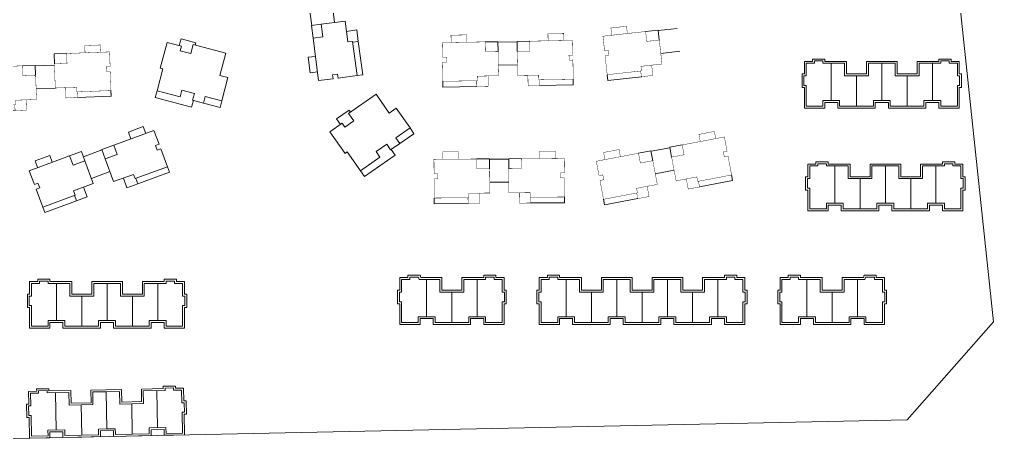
# Model space of a CAD drawing. Extents: x 195225 to 258225, y 4041 to 48538.
# Drawn here: x 200604 to 203145, y 10332 to 11465 of the extents above; entities that cross this region are included whole.
import ezdxf

# ---------------------------------------------------------------- set-up
doc = ezdxf.new("R2010")
doc.units = 0
doc.header["$LTSCALE"] = 1000
doc.header["$MEASUREMENT"] = 0
doc.layers.add('140', color=2, linetype='Continuous', lineweight=5)
doc.layers.add('DingDianTu', color=5, linetype='Continuous', lineweight=0)

# ---------------------------------------------------------------- blocks, each defined once
blk = doc.blocks.new('dafasfd')
at = {"layer": 'DingDianTu', "color": 7, "const_width": 100}
blk.add_lwpolyline([(36368038, 16363912), (36368954, 16361479), (36372042, 16362641), (36374261, 16356745), (36369114, 16354807), (36369537, 16353684), (36361113, 16350514), (36359352, 16355194), (36360288, 16355546), (36359830, 16356763), (36358894, 16356410), (36357556, 16359967)], close=True, dxfattribs=at)
for points in [[(36363546, 16362221), (36362876, 16363999), (36359039, 16362555), (36359708, 16360777)], [(36371734, 16355794), (36372686, 16353267), (36369878, 16352210), (36369350, 16353614)]]:
    blk.add_lwpolyline(points, dxfattribs=at)
at = {"layer": 'DingDianTu', "color": 7}
for points in [[(36368038, 16363912), (36371127, 16365074), (36372042, 16362641)], [(36369878, 16352210), (36361642, 16349110), (36361113, 16350514)]]:
    blk.add_lwpolyline(points, dxfattribs=at)
blk = doc.blocks.new('*E33')
at = {"layer": 'DingDianTu', "color": 7, "xscale": 0.001000002024510444, "yscale": 0.001000000163912773, "zscale": 0.001, "rotation": 339.3761177849276}
blk.add_blockref('dafasfd', (22612.58, -20413.34), dxfattribs=at)
blk = doc.blocks.new('*E32')
at = {"layer": 'DingDianTu', "color": 7, "xscale": 0.001000002024510444, "yscale": 0.001000000163912773, "zscale": 0.001, "rotation": 339.3761177849276}
blk.add_blockref('dafasfd', (22612.58, -20413.34), dxfattribs=at)
blk = doc.blocks.new('*E235')
at = {"layer": 'DingDianTu', "color": 7, "xscale": 0.001000002024510444, "yscale": 0.001000000163912773, "zscale": 0.001, "rotation": 339.3761177849276}
blk.add_blockref('dafasfd', (22612.58, -20413.34), dxfattribs=at)
blk = doc.blocks.new('*E234')
at = {"layer": 'DingDianTu', "color": 7, "xscale": 0.001000002024510444, "yscale": 0.001000000163912773, "zscale": 0.001, "rotation": 339.3761177849276}
blk.add_blockref('dafasfd', (22612.58, -20413.34), dxfattribs=at)
blk = doc.blocks.new('*E233')
at = {"layer": 'DingDianTu', "color": 7, "xscale": 0.001000002024510444, "yscale": 0.001000000163912773, "zscale": 0.001, "rotation": 339.3761177849276}
blk.add_blockref('dafasfd', (22612.58, -20413.34), dxfattribs=at)
blk = doc.blocks.new('*E232')
at = {"layer": 'DingDianTu', "color": 7, "xscale": 0.001000002024510444, "yscale": 0.001000000163912773, "zscale": 0.001, "rotation": 339.3761177849276}
blk.add_blockref('dafasfd', (22612.58, -20413.34), dxfattribs=at)
blk = doc.blocks.new('*E231')
at = {"layer": 'DingDianTu', "color": 7, "xscale": 0.001000002024510444, "yscale": 0.001000000163912773, "zscale": 0.001, "rotation": 339.3761177849276}
blk.add_blockref('dafasfd', (22612.58, -20413.34), dxfattribs=at)

msp = doc.modelspace()

# ---------------------------------------------------------------- linework, layer by layer
at = {"layer": '140', "color": 7}
for p, q in [((203144.8, 10675.6), (202736.2, 14529.8)), ((201359.9, 11498.4), (201366.5, 11448.8)), ((201419.4, 11506.2), (201425.9, 11456.6)), ((201391.2, 11452.1), (201453.7, 11460.3)), ((201453.7, 11460.3), (201460.9, 11405.8)), ((201365.5, 11448.7), (201391.2, 11452.1)), ((201369.8, 11415.9), (201365.5, 11448.7)), ((201395.6, 11419.3), (201391.2, 11452.1)), ((201457.2, 11433.5), (201484, 11437.1)), ((201484, 11437.1), (201487.9, 11407.3)), ((202319.9, 11441.3), (202270.2, 11435.8)), ((201025.5, 11413.7), (201021, 11396.3)), ((201064.2, 11403.5), (201025.5, 11413.7)), ((201369.8, 11415.9), (201395.6, 11419.3)), ((201384.4, 11304.9), (201369.8, 11415.9)), ((201460.9, 11405.8), (201472.8, 11407.3)), ((201472.8, 11407.3), (201484.6, 11318.1)), ((201487.9, 11407.3), (201473.1, 11405.4)), ((201487.9, 11407.3), (201499.4, 11320.1)), ((200971.5, 11337.9), (200989.1, 11404.7)), ((200989.1, 11404.7), (201026.8, 11394.7)), ((201026.8, 11394.7), (201023.7, 11383.1)), ((201023.7, 11383.1), (201050.8, 11376)), ((201050.8, 11376), (201056.9, 11399.2)), ((201056.9, 11399.2), (201142, 11376.9)), ((201062.7, 11397.7), (201064.2, 11403.5)), ((201901.9, 11406.4), (201852, 11405.6)), ((201142, 11376.9), (201126.8, 11318.8)), ((201376.1, 11368.3), (201357.2, 11365.9)), ((201357.2, 11365.9), (201362.6, 11325.2)), ((202326.5, 11381.6), (202276.8, 11376.2)), ((202672.4, 11355.3), (202672.4, 11361.3)), ((202672.4, 11361.3), (202704.4, 11361.3)), ((202704.4, 11361.3), (202704.4, 11355.3)), ((203002.4, 11355.3), (203002.4, 11361.3)), ((203002.4, 11361.3), (203034.4, 11361.3)), ((203034.4, 11361.3), (203034.4, 11355.3)), ((200695.3, 11345.7), (200645.4, 11343.8)), ((200963, 11278.1), (200978.3, 11336.1)), ((200978.3, 11336.1), (200971.5, 11337.9)), ((201902.9, 11346.5), (201852.9, 11345.7)), ((202651.4, 11322.3), (202651.4, 11355.3)), ((202651.4, 11355.3), (202672.4, 11355.3)), ((202656.4, 11317.3), (202656.4, 11350.3)), ((202656.4, 11350.3), (202677.4, 11350.3)), ((202677.4, 11350.3), (202677.4, 11356.3)), ((202677.4, 11356.3), (202699.4, 11356.3)), ((202699.4, 11356.3), (202699.4, 11350.3)), ((202699.4, 11350.3), (202756.4, 11350.3)), ((202704.4, 11355.3), (202761.4, 11355.3)), ((202721.4, 11253.3), (202721.4, 11350.3)), ((202756.4, 11350.3), (202756.4, 11317.3)), ((202761.4, 11355.3), (202761.4, 11322.3)), ((202813.4, 11322.3), (202813.4, 11355.3)), ((202813.4, 11355.3), (202893.4, 11355.3)), ((202818.4, 11317.3), (202818.4, 11350.3)), ((202818.4, 11350.3), (202853.4, 11350.3)), ((202853.4, 11253.3), (202853.4, 11350.3)), ((202853.4, 11253.3), (202853.4, 11350.3)), ((202853.4, 11253.3), (202853.4, 11350.3)), ((202853.4, 11253.3), (202853.4, 11350.3)), ((202888.4, 11350.3), (202853.4, 11350.3)), ((202888.4, 11317.3), (202888.4, 11350.3)), ((202893.4, 11355.3), (202893.4, 11322.3)), ((202945.4, 11322.3), (202945.4, 11355.3)), ((202945.4, 11355.3), (203002.4, 11355.3)), ((203007.4, 11350.3), (202950.4, 11350.3)), ((202950.4, 11350.3), (202950.4, 11317.3)), ((202985.4, 11253.3), (202985.4, 11350.3)), ((203029.4, 11356.3), (203007.4, 11356.3)), ((203007.4, 11356.3), (203007.4, 11350.3)), ((203029.4, 11350.3), (203029.4, 11356.3)), ((203050.4, 11350.3), (203029.4, 11350.3)), ((203034.4, 11355.3), (203055.4, 11355.3)), ((203050.4, 11317.3), (203050.4, 11350.3)), ((203055.4, 11355.3), (203055.4, 11322.3)), ((201126.8, 11318.8), (201148, 11313.2)), ((201148, 11313.2), (201132, 11252.3)), ((201362.6, 11325.2), (201381.4, 11327.7)), ((201422.1, 11309.9), (201384.4, 11304.9)), ((201433.7, 11321.5), (201420.8, 11319.8)), ((201420.8, 11319.8), (201422.1, 11309.9)), ((201435, 11311.6), (201433.7, 11321.5)), ((201484.6, 11318.1), (201435, 11311.6)), ((201499.4, 11320.1), (201484.6, 11318.1)), ((202645.4, 11287.3), (202645.4, 11322.3)), ((202645.4, 11322.3), (202651.4, 11322.3)), ((202650.4, 11292.3), (202650.4, 11317.3)), ((202650.4, 11317.3), (202656.4, 11317.3)), ((202756.4, 11317.3), (202818.4, 11317.3)), ((202761.4, 11322.3), (202813.4, 11322.3)), ((202787.4, 11317.3), (202787.4, 11238.3)), ((202787.4, 11317.3), (202787.4, 11238.3)), ((202950.4, 11317.3), (202888.4, 11317.3)), ((202893.4, 11322.3), (202945.4, 11322.3)), ((202919.4, 11317.3), (202919.4, 11238.3)), ((202919.4, 11317.3), (202919.4, 11238.3)), ((203056.4, 11317.3), (203050.4, 11317.3)), ((203055.4, 11322.3), (203061.4, 11322.3)), ((203056.4, 11292.3), (203056.4, 11317.3)), ((203061.4, 11322.3), (203061.4, 11287.3)), ((200697.5, 11285.7), (200647.6, 11283.9)), ((202651.4, 11287.3), (202645.4, 11287.3)), ((202656.4, 11292.3), (202650.4, 11292.3)), ((202651.4, 11233.3), (202651.4, 11287.3)), ((202656.4, 11238.3), (202656.4, 11292.3)), ((203050.4, 11238.3), (203050.4, 11292.3)), ((203050.4, 11292.3), (203056.4, 11292.3)), ((203061.4, 11287.3), (203055.4, 11287.3)), ((203055.4, 11287.3), (203055.4, 11233.3)), ((200958.4, 11260.7), (200963, 11278.1)), ((201053.2, 11235.8), (200958.4, 11260.7)), ((201023, 11262.4), (200963, 11278.1)), ((201027.6, 11279.8), (201023, 11262.4)), ((201060.4, 11271.1), (201027.6, 11279.8)), ((201055.9, 11253.7), (201060.4, 11271.1)), ((201088.5, 11263.7), (201083.9, 11246.3)), ((201132, 11252.3), (201088.5, 11263.7)), ((201462.3, 11219.6), (201534.5, 11269.8)), ((201534.5, 11269.8), (201568.8, 11220.5)), ((201057.8, 11253.2), (201053.2, 11235.8)), ((201083.9, 11246.3), (201055.9, 11253.7)), ((201127.4, 11234.9), (201083.9, 11246.3)), ((201132, 11252.3), (201127.4, 11234.9)), ((201568.8, 11220.5), (201586.9, 11233.1)), ((201586.9, 11233.1), (201622.8, 11181.4)), ((202704.4, 11233.3), (202651.4, 11233.3)), ((202699.4, 11238.3), (202656.4, 11238.3)), ((202743.4, 11253.3), (202699.4, 11253.3)), ((202699.4, 11253.3), (202699.4, 11238.3)), ((202738.4, 11248.3), (202704.4, 11248.3)), ((202704.4, 11248.3), (202704.4, 11233.3)), ((202738.4, 11233.3), (202738.4, 11248.3)), ((202787.4, 11233.3), (202738.4, 11233.3)), ((202743.4, 11238.3), (202743.4, 11253.3)), ((202831.4, 11238.3), (202743.4, 11238.3)), ((202836.4, 11233.3), (202787.4, 11233.3)), ((202853.4, 11253.3), (202831.4, 11253.3)), ((202831.4, 11253.3), (202831.4, 11240.8)), ((202831.4, 11240.8), (202831.4, 11238.3)), ((202870.4, 11248.3), (202836.4, 11248.3)), ((202836.4, 11248.3), (202836.4, 11233.3)), ((202853.4, 11253.3), (202875.4, 11253.3)), ((202870.4, 11233.3), (202870.4, 11248.3)), ((202968.4, 11233.3), (202870.4, 11233.3)), ((202875.4, 11253.3), (202875.4, 11240.8)), ((202875.4, 11240.8), (202875.4, 11238.3)), ((202875.4, 11238.3), (202963.4, 11238.3)), ((202963.4, 11238.3), (202963.4, 11253.3)), ((202963.4, 11253.3), (203007.4, 11253.3)), ((203002.4, 11248.3), (202968.4, 11248.3)), ((202968.4, 11248.3), (202968.4, 11233.3)), ((203002.4, 11233.3), (203002.4, 11248.3)), ((203055.4, 11233.3), (203002.4, 11233.3)), ((203007.4, 11253.3), (203007.4, 11238.3)), ((203007.4, 11238.3), (203050.4, 11238.3)), ((201463.8, 11227.9), (201431, 11205.1)), ((201431, 11205.1), (201441.2, 11190.3)), ((201476, 11199.9), (201462.3, 11219.6)), ((201467.2, 11223), (201463.8, 11227.9)), ((200888.3, 11170.9), (200926.8, 11185.1)), ((200926.8, 11185.1), (200933.4, 11167.3)), ((201414.1, 11171.5), (201446.2, 11193.7)), ((201446.2, 11193.7), (201453, 11183.9)), ((201453, 11183.9), (201476, 11199.9)), ((201622.8, 11181.4), (201585.9, 11155.7)), ((201622.8, 11181.4), (201633.1, 11166.6)), ((200955, 11175.2), (200849.9, 11136.4)), ((200894.9, 11153), (200888.3, 11170.9)), ((200968.1, 11139.6), (200955, 11175.2)), ((201453.5, 11114.8), (201414.1, 11171.5)), ((201585.9, 11155.7), (201596.2, 11140.9)), ((201633.1, 11166.6), (201596.2, 11140.9)), ((200849.9, 11136.4), (200818.9, 11125)), ((200849.9, 11136.4), (200858.9, 11112)), ((200958.7, 11136.1), (200968.1, 11139.6)), ((200963.3, 11123.9), (200958.7, 11136.1)), ((201562.1, 11139.1), (201534.2, 11119.7)), ((201572.3, 11124.4), (201562.1, 11139.1)), ((201596.2, 11140.9), (201572.3, 11124.4)), ((202300.5, 11130), (202251.4, 11120.7)), ((200629.8, 11070), (200734.9, 11108.8)), ((200683.3, 11110), (200644.8, 11095.8)), ((200689.8, 11092.2), (200683.3, 11110)), ((200734.9, 11108.8), (200765.8, 11120.2)), ((200734.9, 11108.8), (200743.9, 11084.4)), ((200765.8, 11120.2), (200774.8, 11095.9)), ((200771, 11106.2), (200819.3, 11124)), ((200818.9, 11125), (200828, 11100.6)), ((200858.9, 11112), (200828, 11100.6)), ((200972.6, 11127.4), (200963.3, 11123.9)), ((200990, 11080.5), (200972.6, 11127.4)), ((201459.3, 11118.8), (201453.5, 11114.8)), ((201493.5, 11069.6), (201459.3, 11118.8)), ((201544.4, 11104.9), (201493.5, 11069.6)), ((201584.3, 11110.7), (201503.8, 11054.8)), ((201534.2, 11119.7), (201544.4, 11104.9)), ((201574, 11125.5), (201584.3, 11110.7)), ((200644.8, 11095.8), (200651.4, 11078)), ((200743.9, 11084.4), (200774.8, 11095.9)), ((200774.8, 11095.9), (200796.7, 11036.8)), ((200828, 11100.6), (200849.8, 11041.5)), ((200905.5, 11049.3), (200990, 11080.5)), ((200995.2, 11066.4), (200990, 11080.5)), ((201880.2, 11100.3), (201830.2, 11099.9)), ((202660.7, 11054.3), (202660.7, 11087.3)), ((202660.7, 11087.3), (202681.7, 11087.3)), ((202665.7, 11049.3), (202665.7, 11082.3)), ((202665.7, 11082.3), (202686.7, 11082.3)), ((202681.7, 11087.3), (202681.7, 11093.3)), ((202681.7, 11093.3), (202713.7, 11093.3)), ((202686.7, 11082.3), (202686.7, 11088.3)), ((202686.7, 11088.3), (202708.7, 11088.3)), ((202708.7, 11088.3), (202708.7, 11082.3)), ((202708.7, 11082.3), (202765.7, 11082.3)), ((202713.7, 11093.3), (202713.7, 11087.3)), ((202713.7, 11087.3), (202770.7, 11087.3)), ((202730.7, 10985.3), (202730.7, 11082.3)), ((202765.7, 11082.3), (202765.7, 11049.3)), ((202770.7, 11087.3), (202770.7, 11054.3)), ((202822.7, 11054.3), (202822.7, 11087.3)), ((202822.7, 11087.3), (202902.7, 11087.3)), ((202827.7, 11049.3), (202827.7, 11082.3)), ((202827.7, 11082.3), (202862.7, 11082.3)), ((202862.7, 10985.3), (202862.7, 11082.3)), ((202862.7, 10985.3), (202862.7, 11082.3)), ((202862.7, 10985.3), (202862.7, 11082.3)), ((202862.7, 10985.3), (202862.7, 11082.3)), ((202897.7, 11082.3), (202862.7, 11082.3)), ((202897.7, 11049.3), (202897.7, 11082.3)), ((202902.7, 11087.3), (202902.7, 11054.3)), ((202954.7, 11054.3), (202954.7, 11087.3)), ((202954.7, 11087.3), (203011.7, 11087.3)), ((203016.7, 11082.3), (202959.7, 11082.3)), ((202959.7, 11082.3), (202959.7, 11049.3)), ((202994.7, 10985.3), (202994.7, 11082.3)), ((203011.7, 11087.3), (203011.7, 11093.3)), ((203011.7, 11093.3), (203043.7, 11093.3)), ((203038.7, 11088.3), (203016.7, 11088.3)), ((203016.7, 11088.3), (203016.7, 11082.3)), ((203038.7, 11082.3), (203038.7, 11088.3)), ((203059.7, 11082.3), (203038.7, 11082.3)), ((203043.7, 11093.3), (203043.7, 11087.3)), ((203043.7, 11087.3), (203064.7, 11087.3)), ((203059.7, 11049.3), (203059.7, 11082.3)), ((203064.7, 11087.3), (203064.7, 11054.3)), ((200643, 11034.3), (200629.8, 11070)), ((200791.8, 11049.9), (200840.1, 11067.7)), ((200849.8, 11041.5), (200901.4, 11060.5)), ((200901.4, 11060.5), (200905.5, 11049.3)), ((200912.6, 11035.9), (200995.2, 11066.4)), ((201503.8, 11054.8), (201493.5, 11069.6)), ((202311.7, 11071), (202262.6, 11061.7)), ((202654.7, 11019.3), (202654.7, 11054.3)), ((202654.7, 11054.3), (202660.7, 11054.3)), ((202770.7, 11054.3), (202822.7, 11054.3)), ((202902.7, 11054.3), (202954.7, 11054.3)), ((203064.7, 11054.3), (203070.7, 11054.3)), ((203070.7, 11054.3), (203070.7, 11019.3)), ((200652.4, 11037.8), (200643, 11034.3)), ((200656.9, 11025.6), (200652.4, 11037.8)), ((200796.7, 11036.8), (200745.1, 11017.7)), ((200771.3, 11027.4), (200780.7, 11002.1)), ((200875.1, 11050.8), (200884.5, 11025.5)), ((200884.5, 11025.5), (200912.6, 11035.9)), ((200912.6, 11035.9), (200907.4, 11050)), ((201880.7, 11040.3), (201830.7, 11039.9)), ((202659.7, 11024.3), (202659.7, 11049.3)), ((202659.7, 11049.3), (202665.7, 11049.3)), ((202765.7, 11049.3), (202827.7, 11049.3)), ((202796.7, 11049.3), (202796.7, 10970.3)), ((202796.7, 11049.3), (202796.7, 10970.3)), ((202959.7, 11049.3), (202897.7, 11049.3)), ((202928.7, 11049.3), (202928.7, 10970.3)), ((202928.7, 11049.3), (202928.7, 10970.3)), ((203065.7, 11049.3), (203059.7, 11049.3)), ((203065.7, 11024.3), (203065.7, 11049.3)), ((200647.5, 11022.1), (200656.9, 11025.6)), ((200664.8, 10975.2), (200647.5, 11022.1)), ((200749.2, 11006.4), (200664.8, 10975.2)), ((200745.1, 11017.7), (200749.2, 11006.4)), ((200752.6, 10991.7), (200747.4, 11005.8)), ((200780.7, 11002.1), (200752.6, 10991.7)), ((202660.7, 11019.3), (202654.7, 11019.3)), ((202665.7, 11024.3), (202659.7, 11024.3)), ((202660.7, 10965.3), (202660.7, 11019.3)), ((202665.7, 10970.3), (202665.7, 11024.3)), ((203059.7, 10970.3), (203059.7, 11024.3)), ((203059.7, 11024.3), (203065.7, 11024.3)), ((203070.7, 11019.3), (203064.7, 11019.3)), ((203064.7, 11019.3), (203064.7, 10965.3)), ((200670, 10961.2), (200664.8, 10975.2)), ((200752.6, 10991.7), (200670, 10961.2)), ((202752.7, 10985.3), (202708.7, 10985.3)), ((202708.7, 10985.3), (202708.7, 10970.3)), ((202747.7, 10980.3), (202713.7, 10980.3)), ((202713.7, 10980.3), (202713.7, 10965.3)), ((202747.7, 10965.3), (202747.7, 10980.3)), ((202752.7, 10970.3), (202752.7, 10985.3)), ((202862.7, 10985.3), (202840.7, 10985.3)), ((202840.7, 10985.3), (202840.7, 10972.8)), ((202879.7, 10980.3), (202845.7, 10980.3)), ((202845.7, 10980.3), (202845.7, 10965.3)), ((202862.7, 10985.3), (202884.7, 10985.3)), ((202879.7, 10965.3), (202879.7, 10980.3)), ((202884.7, 10985.3), (202884.7, 10972.8)), ((202972.7, 10970.3), (202972.7, 10985.3)), ((202972.7, 10985.3), (203016.7, 10985.3)), ((203011.7, 10980.3), (202977.7, 10980.3)), ((202977.7, 10980.3), (202977.7, 10965.3)), ((203011.7, 10965.3), (203011.7, 10980.3)), ((203016.7, 10985.3), (203016.7, 10970.3)), ((202713.7, 10965.3), (202660.7, 10965.3)), ((202708.7, 10970.3), (202665.7, 10970.3)), ((202796.7, 10965.3), (202747.7, 10965.3)), ((202840.7, 10970.3), (202752.7, 10970.3)), ((202845.7, 10965.3), (202796.7, 10965.3)), ((202840.7, 10972.8), (202840.7, 10970.3)), ((202977.7, 10965.3), (202879.7, 10965.3)), ((202884.7, 10972.8), (202884.7, 10970.3)), ((202884.7, 10970.3), (202972.7, 10970.3)), ((203064.7, 10965.3), (203011.7, 10965.3)), ((203016.7, 10970.3), (203059.7, 10970.3)), ((200651.7, 10781), (200630.7, 10781)), ((200630.7, 10781), (200630.7, 10748)), ((200635.7, 10743), (200635.7, 10776)), ((200635.7, 10776), (200656.7, 10776)), ((200683.7, 10787), (200651.7, 10787)), ((200651.7, 10787), (200651.7, 10781)), ((200656.7, 10776), (200656.7, 10782)), ((200656.7, 10782), (200678.7, 10782)), ((200678.7, 10782), (200678.7, 10776)), ((200678.7, 10776), (200735.7, 10776)), ((200683.7, 10781), (200683.7, 10787)), ((200740.7, 10781), (200683.7, 10781)), ((200700.7, 10679), (200700.7, 10776)), ((200735.7, 10776), (200735.7, 10743)), ((200740.7, 10748), (200740.7, 10781)), ((200872.7, 10781), (200792.7, 10781)), ((200792.7, 10781), (200792.7, 10748)), ((200797.7, 10743), (200797.7, 10776)), ((200797.7, 10776), (200832.7, 10776)), ((200832.7, 10679), (200832.7, 10776)), ((200832.7, 10679), (200832.7, 10776)), ((200867.7, 10776), (200832.7, 10776)), ((200832.7, 10679), (200832.7, 10776)), ((200832.7, 10679), (200832.7, 10776)), ((200867.7, 10743), (200867.7, 10776)), ((200872.7, 10748), (200872.7, 10781)), ((200981.7, 10781), (200924.7, 10781)), ((200924.7, 10781), (200924.7, 10748)), ((200986.7, 10776), (200929.7, 10776)), ((200929.7, 10776), (200929.7, 10743)), ((200964.7, 10679), (200964.7, 10776)), ((201013.7, 10787), (200981.7, 10787)), ((200981.7, 10787), (200981.7, 10781)), ((201008.7, 10782), (200986.7, 10782)), ((200986.7, 10782), (200986.7, 10776)), ((201008.7, 10776), (201008.7, 10782)), ((201029.7, 10776), (201008.7, 10776)), ((201013.7, 10781), (201013.7, 10787)), ((201034.7, 10781), (201013.7, 10781)), ((201029.7, 10743), (201029.7, 10776)), ((201034.7, 10748), (201034.7, 10781)), ((201596, 10758), (201596, 10791)), ((201596, 10791), (201617, 10791)), ((201601, 10753), (201601, 10786)), ((201601, 10786), (201622, 10786)), ((201617, 10791), (201617, 10797)), ((201617, 10797), (201649, 10797)), ((201622, 10786), (201622, 10792)), ((201622, 10792), (201645.3, 10792)), ((201645.3, 10792), (201647, 10786)), ((201647, 10786), (201701, 10786)), ((201649, 10797), (201650.8, 10791)), ((201650.8, 10791), (201706, 10791)), ((201666, 10689), (201666, 10786)), ((201701, 10786), (201701, 10753)), ((201706, 10791), (201706, 10758)), ((201758, 10758), (201758, 10791)), ((201758, 10791), (201815, 10791)), ((201763, 10753), (201763, 10786)), ((201763, 10786), (201820, 10786)), ((201798, 10689), (201798, 10786)), ((201815, 10791), (201815, 10797)), ((201815, 10797), (201847, 10797)), ((201820, 10786), (201820, 10792)), ((201820, 10792), (201842, 10792)), ((201842, 10792), (201842, 10786)), ((201842, 10786), (201863, 10786)), ((201847, 10797), (201847, 10791)), ((201847, 10791), (201868, 10791)), ((201863, 10786), (201863, 10753)), ((201868, 10791), (201868, 10758)), ((201960, 10758), (201960, 10791)), ((201960, 10791), (201981, 10791)), ((201965, 10753), (201965, 10786)), ((201965, 10786), (201986, 10786)), ((201981, 10791), (201981, 10797)), ((201981, 10797), (202013, 10797)), ((201986, 10786), (201986, 10792)), ((201986, 10792), (202008, 10792)), ((202008, 10792), (202008, 10786)), ((202008, 10786), (202065, 10786)), ((202013, 10797), (202013, 10791)), ((202013, 10791), (202070, 10791)), ((202030, 10689), (202030, 10786)), ((202065, 10786), (202065, 10753)), ((202070, 10791), (202070, 10758)), ((202122, 10758), (202122, 10791)), ((202122, 10791), (202202, 10791)), ((202127, 10753), (202127, 10786)), ((202127, 10786), (202197, 10786)), ((202162, 10689), (202162, 10786)), ((202162, 10689), (202162, 10786)), ((202197, 10786), (202197, 10753)), ((202202, 10791), (202202, 10758)), ((202254, 10758), (202254, 10791)), ((202254, 10791), (202334, 10791)), ((202259, 10753), (202259, 10786)), ((202259, 10786), (202329, 10786)), ((202294, 10689), (202294, 10786)), ((202294, 10689), (202294, 10786)), ((202294, 10689), (202294, 10786)), ((202294, 10689), (202294, 10786)), ((202329, 10786), (202329, 10753)), ((202334, 10791), (202334, 10758)), ((202386, 10758), (202386, 10791)), ((202386, 10791), (202443, 10791)), ((202391, 10753), (202391, 10786)), ((202391, 10786), (202448, 10786)), ((202426, 10689), (202426, 10786)), ((202443, 10791), (202443, 10797)), ((202443, 10797), (202475, 10797)), ((202448, 10786), (202448, 10792)), ((202448, 10792), (202470, 10792)), ((202470, 10792), (202470, 10786)), ((202470, 10786), (202491, 10786)), ((202475, 10797), (202475, 10791)), ((202475, 10791), (202496, 10791)), ((202491, 10786), (202491, 10753)), ((202496, 10791), (202496, 10758)), ((202609, 10791), (202588, 10791)), ((202588, 10791), (202588, 10758)), ((202614, 10786), (202593, 10786)), ((202593, 10786), (202593, 10753)), ((202641, 10797), (202609, 10797)), ((202609, 10797), (202609, 10791)), ((202636, 10792), (202614, 10792)), ((202614, 10792), (202614, 10786)), ((202636, 10786), (202636, 10792)), ((202693, 10786), (202636, 10786)), ((202641, 10791), (202641, 10797)), ((202698, 10791), (202641, 10791)), ((202658, 10689), (202658, 10786)), ((202693, 10753), (202693, 10786)), ((202698, 10758), (202698, 10791)), ((202805.3, 10791), (202750, 10791)), ((202750, 10791), (202750, 10758)), ((202809, 10786), (202755, 10786)), ((202755, 10786), (202755, 10753)), ((202790, 10689), (202790, 10786)), ((202807, 10797), (202805.3, 10791)), ((202839, 10797), (202807, 10797)), ((202810.8, 10792), (202809, 10786)), ((202834, 10792), (202810.8, 10792)), ((202834, 10786), (202834, 10792)), ((202855, 10786), (202834, 10786)), ((202839, 10791), (202839, 10797)), ((202860, 10791), (202839, 10791)), ((202855, 10753), (202855, 10786)), ((202860, 10758), (202860, 10791)), ((200630.7, 10748), (200624.7, 10748)), ((200624.7, 10748), (200624.7, 10713)), ((200792.7, 10748), (200740.7, 10748)), ((200924.7, 10748), (200872.7, 10748)), ((201040.7, 10748), (201034.7, 10748)), ((201040.7, 10713), (201040.7, 10748)), ((201590, 10723), (201590, 10758)), ((201590, 10758), (201596, 10758)), ((201595, 10728), (201595, 10753)), ((201595, 10753), (201601, 10753)), ((201701, 10753), (201763, 10753)), ((201706, 10758), (201758, 10758)), ((201732, 10753), (201732, 10674)), ((201863, 10753), (201869, 10753)), ((201868, 10758), (201874, 10758)), ((201869, 10753), (201869, 10728)), ((201874, 10758), (201874, 10723)), ((201954, 10723), (201954, 10758)), ((201954, 10758), (201960, 10758)), ((201959, 10728), (201959, 10753)), ((201959, 10753), (201965, 10753)), ((202065, 10753), (202127, 10753)), ((202070, 10758), (202122, 10758)), ((202096, 10753), (202096, 10674)), ((202096, 10753), (202096, 10674)), ((202197, 10753), (202259, 10753)), ((202202, 10758), (202254, 10758)), ((202228, 10753), (202228, 10674)), ((202228, 10753), (202228, 10674)), ((202228, 10753), (202228, 10674)), ((202228, 10753), (202228, 10674)), ((202329, 10753), (202391, 10753)), ((202334, 10758), (202386, 10758)), ((202360, 10753), (202360, 10674)), ((202360, 10753), (202360, 10674)), ((202360, 10753), (202360, 10674)), ((202360, 10753), (202360, 10674)), ((202491, 10753), (202497, 10753)), ((202496, 10758), (202502, 10758)), ((202497, 10753), (202497, 10728)), ((202502, 10758), (202502, 10723)), ((202588, 10758), (202582, 10758)), ((202582, 10758), (202582, 10723)), ((202593, 10753), (202587, 10753)), ((202587, 10753), (202587, 10728)), ((202755, 10753), (202693, 10753)), ((202750, 10758), (202698, 10758)), ((202724, 10753), (202724, 10674)), ((202861, 10753), (202855, 10753)), ((202866, 10758), (202860, 10758)), ((202861, 10728), (202861, 10753)), ((202866, 10723), (202866, 10758)), ((200629.7, 10718), (200629.7, 10743)), ((200629.7, 10743), (200635.7, 10743)), ((200735.7, 10743), (200797.7, 10743)), ((200766.7, 10743), (200766.7, 10664)), ((200766.7, 10743), (200766.7, 10664)), ((200929.7, 10743), (200867.7, 10743)), ((200898.7, 10743), (200898.7, 10664)), ((200898.7, 10743), (200898.7, 10664)), ((201035.7, 10743), (201029.7, 10743)), ((201035.7, 10718), (201035.7, 10743)), ((201596, 10723), (201590, 10723)), ((201601, 10728), (201595, 10728)), ((201596, 10669), (201596, 10723)), ((201601, 10674), (201601, 10728)), ((201869, 10728), (201863, 10728)), ((201863, 10728), (201863, 10674)), ((201874, 10723), (201868, 10723)), ((201868, 10723), (201868, 10669)), ((201960, 10723), (201954, 10723)), ((201965, 10728), (201959, 10728)), ((201960, 10669), (201960, 10723)), ((201965, 10674), (201965, 10728)), ((202497, 10728), (202491, 10728)), ((202491, 10728), (202491, 10674)), ((202502, 10723), (202496, 10723)), ((202496, 10723), (202496, 10669)), ((202582, 10723), (202588, 10723)), ((202587, 10728), (202593, 10728)), ((202588, 10723), (202588, 10669)), ((202593, 10728), (202593, 10674)), ((202855, 10674), (202855, 10728)), ((202855, 10728), (202861, 10728)), ((202860, 10669), (202860, 10723)), ((202860, 10723), (202866, 10723)), ((200624.7, 10713), (200630.7, 10713)), ((200635.7, 10718), (200629.7, 10718)), ((200630.7, 10713), (200630.7, 10659)), ((200635.7, 10664), (200635.7, 10718)), ((201029.7, 10664), (201029.7, 10718)), ((201029.7, 10718), (201035.7, 10718)), ((201034.7, 10659), (201034.7, 10713)), ((201034.7, 10713), (201040.7, 10713)), ((200722.7, 10679), (200678.7, 10679)), ((200678.7, 10679), (200678.7, 10664)), ((200683.7, 10659), (200683.7, 10674)), ((200683.7, 10674), (200717.7, 10674)), ((200717.7, 10674), (200717.7, 10659)), ((200722.7, 10664), (200722.7, 10679)), ((200832.7, 10679), (200810.7, 10679)), ((200810.7, 10679), (200810.7, 10666.5)), ((200815.7, 10659), (200815.7, 10674)), ((200815.7, 10674), (200849.7, 10674)), ((200832.7, 10679), (200854.7, 10679)), ((200849.7, 10674), (200849.7, 10659)), ((200854.7, 10679), (200854.7, 10666.5)), ((200942.7, 10664), (200942.7, 10679)), ((200942.7, 10679), (200986.7, 10679)), ((200947.7, 10659), (200947.7, 10674)), ((200947.7, 10674), (200981.7, 10674)), ((200981.7, 10674), (200981.7, 10659)), ((200986.7, 10679), (200986.7, 10664)), ((201644, 10674), (201601, 10674)), ((201688, 10689), (201644, 10689)), ((201644, 10689), (201644, 10674)), ((201683, 10684), (201649, 10684)), ((201649, 10684), (201649, 10669)), ((201683, 10669), (201683, 10684)), ((201688, 10674), (201688, 10689)), ((201776, 10674), (201688, 10674)), ((201820, 10689), (201776, 10689)), ((201776, 10689), (201776, 10674)), ((201815, 10684), (201781, 10684)), ((201781, 10684), (201781, 10669)), ((201815, 10669), (201815, 10684)), ((201820, 10674), (201820, 10689)), ((201863, 10674), (201820, 10674)), ((202008, 10674), (201965, 10674)), ((202052, 10689), (202008, 10689)), ((202008, 10689), (202008, 10674)), ((202047, 10684), (202013, 10684)), ((202013, 10684), (202013, 10669)), ((202047, 10669), (202047, 10684)), ((202052, 10674), (202052, 10689)), ((202140, 10674), (202052, 10674)), ((202184, 10689), (202140, 10689)), ((202140, 10689), (202140, 10676.5)), ((202140, 10676.5), (202140, 10674)), ((202179, 10684), (202145, 10684)), ((202145, 10684), (202145, 10669)), ((202179, 10669), (202179, 10684)), ((202184, 10674), (202184, 10689)), ((202223, 10674), (202184, 10674)), ((202272, 10674), (202223, 10674)), ((202316, 10689), (202272, 10689)), ((202272, 10689), (202272, 10674)), ((202311, 10684), (202277, 10684)), ((202277, 10684), (202277, 10669)), ((202311, 10669), (202311, 10684)), ((202316, 10676.5), (202316, 10689)), ((202316, 10674), (202316, 10676.5)), ((202404, 10674), (202316, 10674)), ((202448, 10689), (202404, 10689)), ((202404, 10689), (202404, 10674)), ((202443, 10684), (202409, 10684)), ((202409, 10684), (202409, 10669)), ((202443, 10669), (202443, 10684)), ((202448, 10674), (202448, 10689)), ((202491, 10674), (202448, 10674)), ((202593, 10674), (202636, 10674)), ((202636, 10674), (202636, 10689)), ((202636, 10689), (202680, 10689)), ((202641, 10669), (202641, 10684)), ((202641, 10684), (202675, 10684)), ((202675, 10684), (202675, 10669)), ((202680, 10689), (202680, 10674)), ((202680, 10674), (202768, 10674)), ((202768, 10674), (202768, 10689)), ((202768, 10689), (202812, 10689)), ((202773, 10669), (202773, 10684)), ((202773, 10684), (202807, 10684)), ((202807, 10684), (202807, 10669)), ((202812, 10689), (202812, 10674)), ((202812, 10674), (202855, 10674)), ((202919.9, 10420.3), (203144.8, 10675.6)), ((200630.7, 10659), (200683.7, 10659)), ((200678.7, 10664), (200635.7, 10664)), ((200717.7, 10659), (200815.7, 10659)), ((200810.7, 10664), (200722.7, 10664)), ((200810.7, 10666.5), (200810.7, 10664)), ((200849.7, 10659), (200898.7, 10659)), ((200854.7, 10666.5), (200854.7, 10664)), ((200854.7, 10664), (200942.7, 10664)), ((200898.7, 10659), (200947.7, 10659)), ((200981.7, 10659), (201034.7, 10659)), ((200986.7, 10664), (201029.7, 10664)), ((201649, 10669), (201596, 10669)), ((201781, 10669), (201683, 10669)), ((201868, 10669), (201815, 10669)), ((202013, 10669), (201960, 10669)), ((202096, 10669), (202047, 10669)), ((202145, 10669), (202096, 10669)), ((202277, 10669), (202179, 10669)), ((202409, 10669), (202311, 10669)), ((202496, 10669), (202443, 10669)), ((202588, 10669), (202641, 10669)), ((202675, 10669), (202773, 10669)), ((202807, 10669), (202860, 10669)), ((200628.1, 10494.2), (200649.1, 10494.6)), ((200628.8, 10461.2), (200628.1, 10494.2)), ((200649, 10500.6), (200681, 10501.3)), ((200649.1, 10494.6), (200649, 10500.6)), ((200654.1, 10495.7), (200676.1, 10496.2)), ((200654.2, 10489.7), (200654.1, 10495.7)), ((200676.1, 10496.2), (200676.2, 10490.2)), ((200681, 10501.3), (200681.1, 10495.3)), ((200681.1, 10495.3), (200738.1, 10496.5)), ((200738.1, 10496.5), (200738.8, 10463.5)), ((200790.1, 10497.6), (200870.1, 10499.3)), ((200790.8, 10464.6), (200790.1, 10497.6)), ((200795.2, 10492.7), (200830.2, 10493.4)), ((200795.9, 10459.7), (200795.2, 10492.7)), ((200865.2, 10494.2), (200830.2, 10493.4)), ((200832.2, 10396.4), (200830.2, 10493.4)), ((200832.2, 10396.4), (200830.2, 10493.4)), ((200832.2, 10396.4), (200830.2, 10493.4)), ((200832.2, 10396.4), (200830.2, 10493.4)), ((200865.9, 10461.2), (200865.2, 10494.2)), ((200870.1, 10499.3), (200870.8, 10466.3)), ((200922.1, 10500.4), (200979.1, 10501.5)), ((200922.8, 10467.4), (200922.1, 10500.4)), ((200984.2, 10496.7), (200927.2, 10495.5)), ((200927.2, 10495.5), (200927.9, 10462.5)), ((200964.2, 10399.2), (200962.2, 10496.2)), ((200978.9, 10507.5), (201010.9, 10508.2)), ((200979.1, 10501.5), (200978.9, 10507.5)), ((201006, 10503.1), (200984, 10502.7)), ((200984, 10502.7), (200984.2, 10496.7)), ((201006.2, 10497.1), (201006, 10503.1)), ((201027.2, 10497.6), (201006.2, 10497.1)), ((201010.9, 10508.2), (201011, 10502.2)), ((201011, 10502.2), (201032, 10502.7)), ((201027.8, 10464.6), (201027.2, 10497.6)), ((201032, 10502.7), (201032.7, 10469.7)), ((200633.2, 10489.3), (200654.2, 10489.7)), ((200633.9, 10456.3), (200633.2, 10489.3)), ((200676.2, 10490.2), (200733.2, 10491.4)), ((200700.3, 10393.7), (200698.2, 10490.7)), ((200733.2, 10491.4), (200733.9, 10458.4)), ((200870.8, 10466.3), (200922.8, 10467.4)), ((201032.7, 10469.7), (201038.7, 10469.8)), ((201038.7, 10469.8), (201039.5, 10434.8)), ((200622.8, 10461.1), (200628.8, 10461.2)), ((200623.6, 10426.1), (200622.8, 10461.1)), ((200627.9, 10456.2), (200633.9, 10456.3)), ((200628.5, 10431.2), (200627.9, 10456.2)), ((200733.9, 10458.4), (200795.9, 10459.7)), ((200738.8, 10463.5), (200790.8, 10464.6)), ((200764.9, 10459), (200766.6, 10380.1)), ((200764.9, 10459), (200766.6, 10380.1)), ((200927.9, 10462.5), (200865.9, 10461.2)), ((200896.9, 10461.8), (200898.5, 10382.8)), ((200896.9, 10461.8), (200898.5, 10382.8)), ((201033.8, 10464.7), (201027.8, 10464.6)), ((201034.4, 10439.7), (201033.8, 10464.7)), ((198719.8, 10332.1), (202919.9, 10420.3)), ((200629.6, 10426.2), (200623.6, 10426.1)), ((200634.5, 10431.3), (200628.5, 10431.2)), ((200630.7, 10372.2), (200629.6, 10426.2)), ((200635.6, 10377.3), (200634.5, 10431.3)), ((201028.4, 10439.6), (201034.4, 10439.7)), ((201029.5, 10385.6), (201028.4, 10439.6)), ((201039.5, 10434.8), (201033.5, 10434.7)), ((201033.5, 10434.7), (201034.6, 10380.7)), ((200722.3, 10394.1), (200678.3, 10393.2)), ((200678.3, 10393.2), (200678.6, 10378.2)), ((200722.6, 10379.1), (200722.3, 10394.1)), ((200832.2, 10396.4), (200810.2, 10396)), ((200810.2, 10396), (200810.5, 10383.5)), ((200849.3, 10391.8), (200815.3, 10391.1)), ((200815.3, 10391.1), (200815.7, 10376.1)), ((200832.2, 10396.4), (200854.2, 10396.9)), ((200849.6, 10376.8), (200849.3, 10391.8)), ((200854.2, 10396.9), (200854.5, 10384.4)), ((200942.2, 10398.8), (200986.2, 10399.7)), ((200942.5, 10383.8), (200942.2, 10398.8)), ((200981.3, 10394.6), (200947.3, 10393.9)), ((200947.3, 10393.9), (200947.6, 10378.9)), ((200981.6, 10379.6), (200981.3, 10394.6)), ((200986.2, 10399.7), (200986.5, 10384.7)), ((200683.7, 10373.3), (200630.7, 10372.2)), ((200678.6, 10378.2), (200635.6, 10377.3)), ((200717.4, 10389), (200683.4, 10388.3)), ((200683.4, 10388.3), (200683.7, 10373.3)), ((200717.7, 10374), (200717.4, 10389)), ((200766.7, 10375.1), (200717.7, 10374)), ((200810.6, 10381), (200722.6, 10379.1)), ((200815.7, 10376.1), (200766.7, 10375.1)), ((200810.5, 10383.5), (200810.6, 10381)), ((200947.6, 10378.9), (200849.6, 10376.8)), ((200854.5, 10384.4), (200854.5, 10381.9)), ((200854.5, 10381.9), (200942.5, 10383.8)), ((201034.6, 10380.7), (200981.6, 10379.6)), ((200986.5, 10384.7), (201029.5, 10385.6))]:
    msp.add_line(p, q, dxfattribs=at)

# ---------------------------------------------------------------- block references
at = {"layer": '140', "color": 7, "yscale": 10.00000000931323, "zscale": 10}
for name, p, xscale, rotation in [('*E231', (-437792.2, 120891.9), 10.00000000926933, 6.304641745447116), ('*E232', (-425094.8, 180516.1), 10.00000000925849, 0.9133266982641551), ('*E33', (-429676.2, 167405.7), 10.00000000930799, 2.102581703969761), ('*E233', (-444367, 70662.7), 10.00000000934832, 10.74775330222458), ('*E235', (-423773.8, 185111.9), 10.00000000935996, 0.4649038298272582)]:
    msp.add_blockref(name, p, dxfattribs=dict(at, xscale=xscale, rotation=rotation))
at = {"layer": '140', "color": 7, "extrusion": (0, 0, -1), "yscale": 10.00000000931323, "zscale": -10}
for name, p, xscale, rotation in [('*E231', (-823139.6, 200415.4), 10.00000000925849, 359.0866733017359), ('*E32', (-817875.3, 213235.6), 10.00000000930799, 357.8974182960303), ('*E232', (-782126.3, 303469.9), 10.00000000934832, 349.2522466977754), ('*E234', (-824578.1, 195241.4), 10.00000000935996, 359.5350961701727)]:
    msp.add_blockref(name, p, dxfattribs=dict(at, xscale=xscale, rotation=rotation))

doc.saveas('drawing.dxf')
